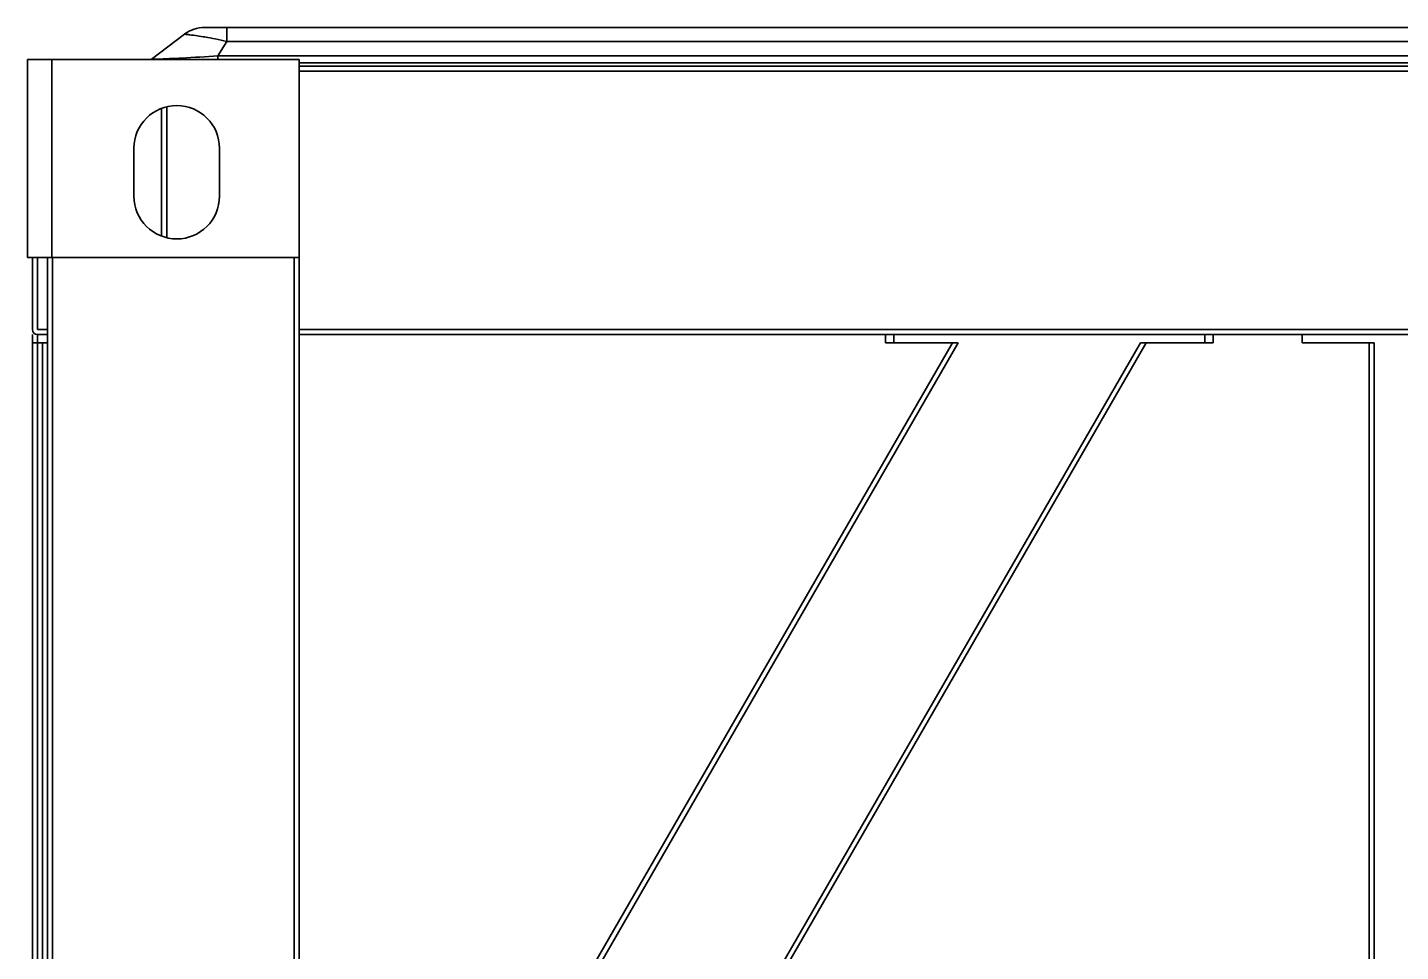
# Model space of a CAD drawing. Header units: millimetres. Extents: x 32496 to 166256, y 3504 to 23939.
# Drawn here: x 83468 to 84287, y 21576 to 22126 of the extents above; entities that cross this region are included whole.
import ezdxf

# ---------------------------------------------------------------- set-up
doc = ezdxf.new("R2010")
doc.units = ezdxf.units.MM
doc.layers.get('0').update_dxf_attribs({"lineweight": 35})

# ---------------------------------------------------------------- blocks, each defined once
blk = doc.blocks.new('1250-8')
at = {"color": 7, "linetype": 'Continuous'}
for p, q in [((38688.61, -21829.52), (38708.61, -21814.52)), ((40947.28, -21810.52), (38720.61, -21810.52)), ((38614.94, -21829.52), (38614.94, -21947.52)), ((38614.94, -21829.52), (38776.94, -21829.52)), ((38776.94, -21947.52), (38776.94, -21829.52)), ((38776.94, -21831.52), (40892.52, -21831.52)), ((40890.94, -21833.52), (38776.94, -21833.52)), ((38697.94, -21857.81), (38697.94, -21935.73)), ((38694.94, -21934.76), (38694.94, -21858.78)), ((38678.44, -21882.52), (38678.44, -21911.02)), ((38729.44, -21911.02), (38729.44, -21882.52)), ((38776.94, -21947.52), (38614.94, -21947.52)), ((38617.94, -21990.52), (38617.94, -21947.52)), ((38620.94, -21947.52), (38620.94, -21990.52)), ((38626.94, -21947.52), (38626.94, -24607.52)), ((38776.94, -21993.52), (38776.94, -21947.52)), ((38617.94, -24512.52), (38617.94, -21993.52)), ((38620.94, -21990.52), (38626.94, -21990.52)), ((38620.94, -24512.52), (38620.94, -21993.52)), ((38626.94, -21993.52), (38620.94, -21993.52)), ((38776.94, -21993.52), (38776.94, -22624.98)), ((39126.91, -21993.52), (38776.94, -21993.52)), ((39126.47, -21993.52), (39126.47, -21998.52)), ((39126.91, -21993.52), (39321.5, -21993.52)), ((39374.94, -21993.52), (39321.5, -21993.52)), ((39321.94, -21993.52), (39321.94, -21998.52)), ((39374.94, -21998.52), (39374.94, -21993.52)), ((39554.94, -21993.52), (39374.94, -21993.52)), ((38620.94, -21998.52), (38617.94, -21998.52)), ((38626.94, -21998.52), (38620.94, -21998.52)), ((38781.94, -22664.55), (39166.47, -21998.52)), ((38781.94, -22864.55), (39281.94, -21998.52)), ((39126.47, -21998.52), (39169.94, -21998.52)), ((39278.48, -21998.52), (39321.94, -21998.52)), ((39417.94, -21998.52), (39374.94, -21998.52)), ((39414.94, -21998.52), (39414.94, -24507.52))]:
    blk.add_line(p, q, dxfattribs=at)
at = {"color": 9, "linetype": 'Continuous'}
for p, q in [((38733.76, -21818.9), (38733.76, -21810.52)), ((38733.76, -21818.9), (38728.54, -21827.33)), ((38733.76, -21818.9), (40934.13, -21818.9)), ((38629.44, -21947.52), (38629.44, -21829.52)), ((38688.61, -21829.52), (38692.09, -21829.4)), ((38728.54, -21829.52), (38728.54, -21827.33)), ((38728.54, -21827.33), (40939.35, -21827.33)), ((40890.94, -21836.52), (38776.94, -21836.52)), ((38629.94, -21947.52), (38629.94, -24607.52)), ((38773.94, -21947.52), (38773.94, -24607.52)), ((40890.94, -21990.52), (38776.94, -21990.52)), ((39131.47, -21993.52), (39131.47, -21998.52)), ((39316.94, -21993.52), (39316.94, -21998.52)), ((38623.94, -21998.52), (38623.94, -24507.52)), ((38781.94, -22670.55), (39169.94, -21998.52)), ((38781.94, -22858.55), (39278.48, -21998.52)), ((39417.94, -21998.52), (39417.94, -24507.52))]:
    blk.add_line(p, q, dxfattribs=at)
blk.add_lwpolyline([(38688.61, -21829.52), (38688.69, -21829.52), (38688.93, -21829.51), (38689.33, -21829.5), (38689.89, -21829.48), (38690.6, -21829.45), (38691.47, -21829.42), (38692.1, -21829.4)], dxfattribs=at)
at = {"color": 7, "linetype": 'Continuous'}
for centre, radius, start, end in [((38720.61, -21830.52), 20, 90, 126.8699), ((38703.94, -21882.52), 25.5, 0, 180), ((38703.94, -21911.02), 25.5, 180, 0), ((38620.94, -21990.52), 3, 180, 270)]:
    blk.add_arc(centre, radius, start, end, dxfattribs=at)
at = {"color": 9, "linetype": 'Continuous'}
for points, knots in [([(38708.61, -21814.52), (38708.61, -21814.52), (38708.62, -21814.52), (38708.62, -21814.52), (38708.64, -21814.52), (38708.66, -21814.53), (38708.69, -21814.53), (38708.74, -21814.53), (38708.82, -21814.54), (38708.93, -21814.56), (38709.06, -21814.57), (38709.22, -21814.59), (38709.48, -21814.62), (38709.86, -21814.66), (38710.4, -21814.72), (38711.02, -21814.8), (38711.47, -21814.85), (38711.71, -21814.88)], [0, 0, 0, 0, 0.000994, 0.003974, 0.008939, 0.015888, 0.024821, 0.035736, 0.063503, 0.099164, 0.142693, 0.194054, 0.253205, 0.394687, 0.566691, 0.768673, 1, 1, 1, 1]), ([(38711.71, -21814.88), (38714.73, -21815.25), (38719.82, -21815.98), (38727.17, -21817.35), (38731.49, -21818.33), (38733.76, -21818.9)], [0, 0, 0, 0, 0.407387, 0.687547, 1, 1, 1, 1]), ([(38692.09, -21829.4), (38697.07, -21829.22), (38709.23, -21828.71), (38721.37, -21827.94), (38728.54, -21827.33)], [0, 0, 0, 0, 0.409418, 1, 1, 1, 1])]:
    blk.add_open_spline(points, degree=3, knots=knots, dxfattribs=at)

msp = doc.modelspace()

# ---------------------------------------------------------------- block references
at = {"color": 6}
msp.add_blockref('1250-8', (44853.364, 43936.945, 19235.731), dxfattribs=at)

doc.saveas('drawing.dxf')
